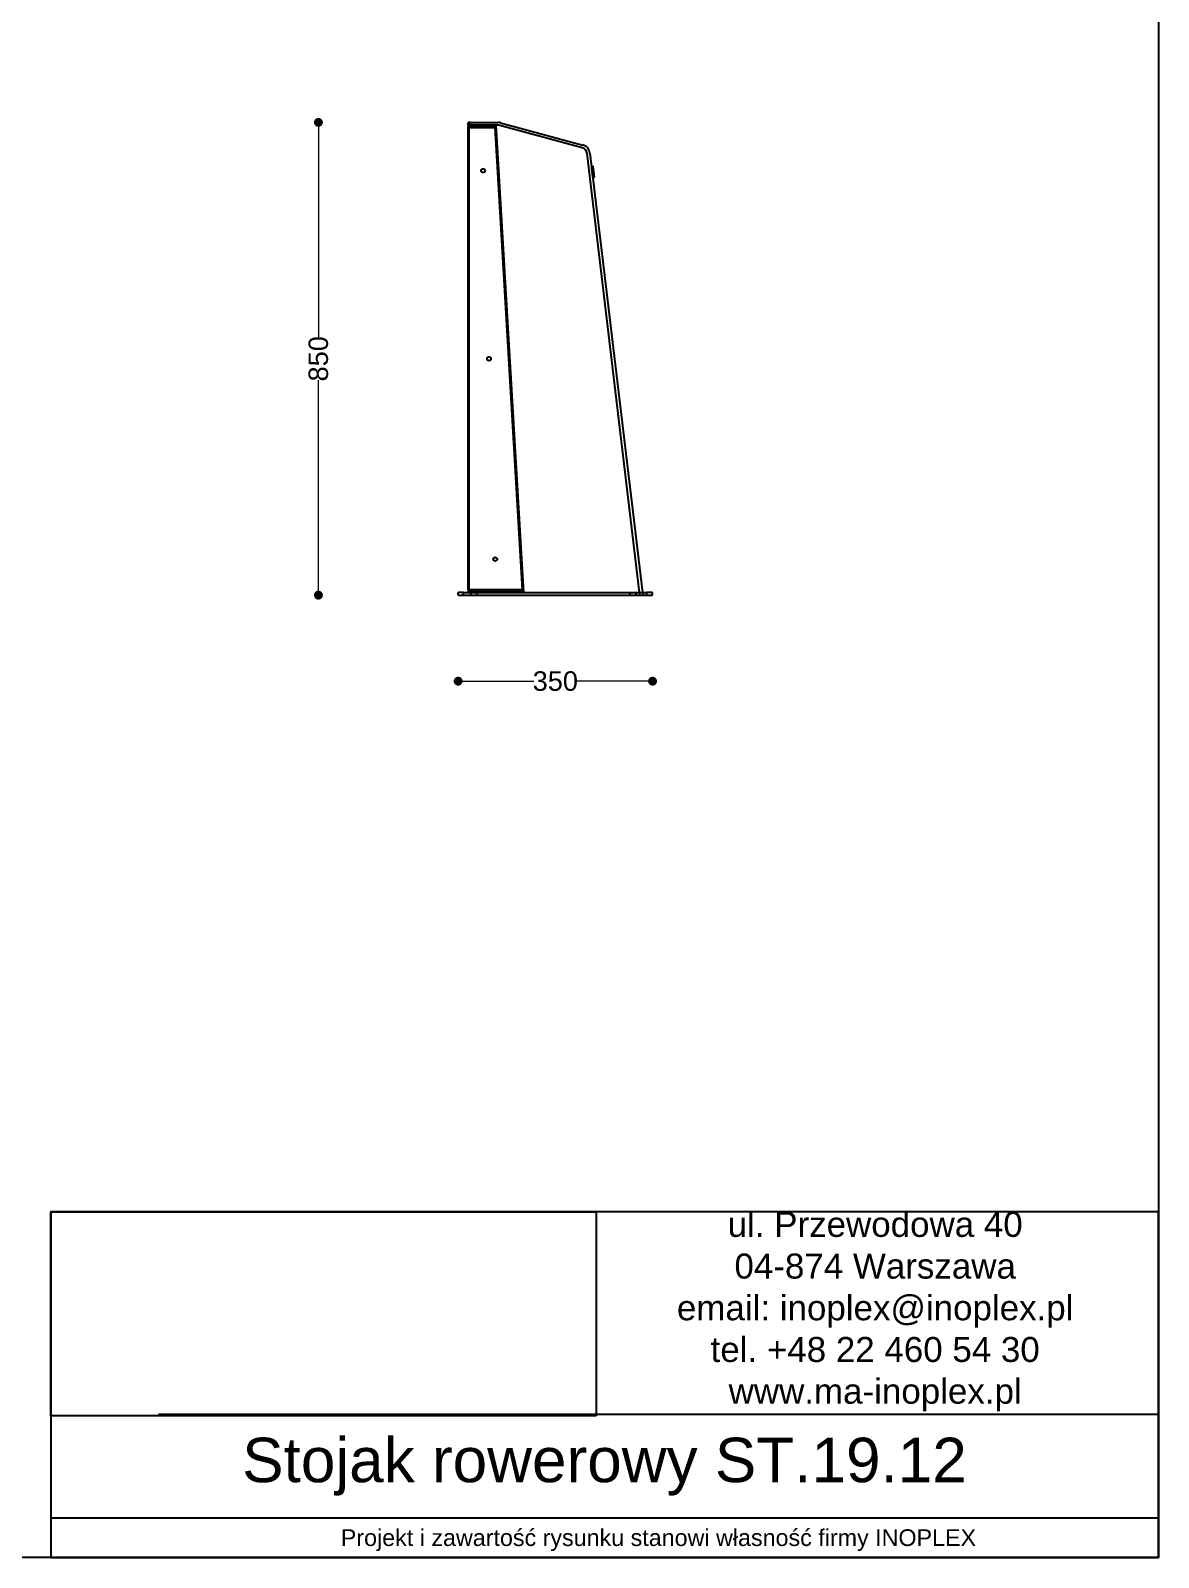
# Model space of a CAD drawing. Header units: millimetres. Extents: x 10366 to 13995, y 24552 to 29685.
# Drawn here: x 11965 to 13995, y 24552 to 27299 of the extents above; entities that cross this region are included whole.
import ezdxf

# ---------------------------------------------------------------- set-up
doc = ezdxf.new("R2010")
doc.units = ezdxf.units.MM
doc.header["$LTSCALE"] = 3
doc.layers.add('Default', color=7, linetype='Continuous')
doc.layers.add('Hidden_lines', color=7, linetype='Continuous')
doc.styles.get("Standard").update_dxf_attribs({"font": 'arial.ttf'})
doc.dimstyles.new('MATEUSZ', dxfattribs={"dimtxt": 35, "dimasz": 16, "dimexe": 0.18, "dimexo": 0.0625, "dimgap": 0.09, "dimtad": 0, "dimdec": 0, "dimdsep": 46, "dimtxsty": 'Standard', "dimblk": 'DOT', "dimcen": 0.09, "dimse1": 1, "dimse2": 1, "dimadec": 0, "dimazin": 0, "dimtfac": 1, "dimtdec": 0, "dimtofl": 0, "dimtmove": 0, "dimatfit": 3, "dimfxl": 1, "dimtolj": 1, "dimtzin": 0, "dimlwd": 9, "dimlwe": 9, "dimarcsym": 0})
picture_1 = doc.add_image_def('image1.jpg', size_in_pixel=(1896, 709))

# ---------------------------------------------------------------- blocks, each defined once
blk = doc.blocks.new('_Dot')
at = {"color": 0, "linetype": 'ByBlock', "lineweight": -2}
blk.add_line((-0.5, 0), (-1, 0), dxfattribs=at)
at = {"color": 0, "linetype": 'ByBlock', "const_width": 0.5}
blk.add_lwpolyline([(-0.25, 0, 1), (0.25, 0, 1)], format="xyb", close=True, dxfattribs=at)
blk = doc.blocks.new('*D19')
at = {"color": 0, "lineweight": 9, "transparency": 16777216}
for p, q in [((12750.5, 26128.6), (12870.8, 26128.6)), ((13068.4, 26128.6), (12948.1, 26128.6))]:
    blk.add_line(p, q, dxfattribs=at)
at = {"layer": 'Defpoints', "color": 0, "transparency": 16777216}
for p in [(12734.5, 26283.3), (13084.4, 26283.3), (13084.4, 26128.6)]:
    blk.add_point(p, dxfattribs=at)
at = {"color": 0, "lineweight": 9, "transparency": 16777216, "xscale": 16, "yscale": 16, "zscale": 16, "rotation": 180}
blk.add_blockref('_Dot', (12734.5, 26128.6), dxfattribs=at)
at = {"color": 0, "lineweight": 9, "transparency": 16777216, "xscale": 16, "yscale": 16, "zscale": 16}
blk.add_blockref('_Dot', (13084.4, 26128.6), dxfattribs=at)
at = {"color": 0, "transparency": 16777216, "insert": (12909.4, 26128.6), "char_height": 35, "attachment_point": 5}
blk.add_mtext('\\A1;350', dxfattribs=at)
blk = doc.blocks.new('*D20')
at = {"color": 0, "lineweight": 9, "transparency": 16777216}
for p, q in [((12483, 27117.7), (12483, 26747.2)), ((12483, 26299.3), (12483, 26669.8))]:
    blk.add_line(p, q, dxfattribs=at)
at = {"layer": 'Defpoints', "color": 0, "transparency": 16777216}
for p in [(12752.3, 27133.7), (12483, 26283.3), (12752.3, 26283.3)]:
    blk.add_point(p, dxfattribs=at)
at = {"color": 0, "lineweight": 9, "transparency": 16777216, "xscale": 16, "yscale": 16, "zscale": 16}
for p, rotation in [((12483, 27133.7), 90), ((12483, 26283.3), 270)]:
    blk.add_blockref('_Dot', p, dxfattribs=dict(at, rotation=rotation))
at = {"color": 0, "transparency": 16777216, "insert": (12483, 26708.5), "char_height": 35, "attachment_point": 5, "rotation": 90}
blk.add_mtext('\\A1;850', dxfattribs=at)

msp = doc.modelspace()

# ---------------------------------------------------------------- linework, layer by layer
for p, q in [((13995, 24809.6), (12194.9, 24809.6)), ((13994.7, 24623), (12001.1, 24623))]:
    msp.add_line(p, q)
for points in [[(10366.2, 24552.5), (10366.2, 29684.6), (13995, 29684.6), (13995, 24552.5)], [(12001.1, 24552.5), (13995, 24552.5), (13995, 25174.2), (12001.1, 25174.2)]]:
    msp.add_lwpolyline(points, close=True)
at = {"layer": 'Default'}
for p, q in [((12752.3, 27128.7), (12752.3, 27133.7)), ((12752.3, 27128.7), (12752.3, 26288.3)), ((12752.4, 26293.3), (12752.4, 27124.3)), ((12754.4, 27126.3), (12801.2, 27126.3)), ((12754.4, 26293.3), (12754.4, 27124.3)), ((12754.4, 27124.3), (12801.2, 27124.3)), ((12756.3, 27133.7), (12806.5, 27133.7)), ((12756.3, 27128.7), (12756.3, 27133.7)), ((12806.5, 27128.7), (12756.3, 27128.7)), ((12762.4, 27128.7), (12762.4, 27125.7)), ((12850.2, 26293.3), (12801.2, 27124.3)), ((12852.6, 26288.3), (12802.9, 27128.7)), ((12852.2, 26293.4), (12803.2, 27124.4)), ((12957.8, 27088.1), (12809.7, 27128.3)), ((12811, 27133.1), (12959.1, 27092.9)), ((13061.1, 26288.3), (12966.7, 27077.8)), ((12971.6, 27078.4), (13066.2, 26288.3)), ((12974.6, 27054.8), (12976.8, 27055.1)), ((12974.6, 27054.4), (12976.8, 27054.7)), ((12974.6, 27054.4), (12976.9, 27035.4)), ((12976.8, 27054.7), (12979.1, 27035.6)), ((12977.2, 27054.8), (12979.5, 27035.7)), ((12976.9, 27035.4), (12979.1, 27035.6)), ((12977, 27035), (12979.2, 27035.2)), ((12978.4, 27043.8), (12977.7, 27050)), ((12978.8, 27040.4), (12978.5, 27043.6)), ((12734.4, 26283.3), (12734.4, 26288.3)), ((12744.4, 26288.3), (13074.4, 26288.3)), ((12744.4, 26283.3), (12744.4, 26288.3)), ((12744.4, 26283.3), (13074.4, 26283.3)), ((12754.4, 26293.3), (12850.2, 26293.3)), ((12754.4, 26291.3), (12850.2, 26291.3)), ((12775, 26291.3), (12775, 26288.3)), ((13074.4, 26283.3), (13074.4, 26288.3)), ((13084.4, 26283.3), (13084.4, 26288.3))]:
    msp.add_line(p, q, dxfattribs=at)
for points in [[(12756.3, 27133.7, 0), (12752.3, 27133.7, 0)], [(12752.3, 27128.7, 0), (12752.3, 27128.7, 0), (12752.3, 27128.7, 0), (12752.3, 27128.7, 0), (12752.3, 27128.7, 0), (12752.3, 27128.7, 0), (12752.3, 27128.7, 0), (12752.3, 27128.7, 0), (12752.3, 27128.7, 0), (12752.3, 27128.7, 0), (12752.3, 27128.7, 0), (12752.3, 27128.7, 0), (12752.3, 27128.7, 0), (12752.3, 27128.7, 0), (12752.4, 27128.7, 0), (12752.4, 27128.7, 0), (12752.8, 27128.7, 0), (12756.3, 27128.7, 0)], [(12752.4, 27124.3, 0), (12752.4, 27124.5, 0), (12752.4, 27124.7, 0), (12752.4, 27124.9, 0), (12752.5, 27125.1, 0), (12752.6, 27125.2, 0), (12752.7, 27125.4, 0), (12752.8, 27125.6, 0), (12752.9, 27125.7, 0)], [(12754.4, 27126.3, 0), (12754.2, 27126.3, 0), (12754, 27126.3, 0), (12753.8, 27126.2, 0), (12753.6, 27126.2, 0), (12753.4, 27126.1, 0), (12753.3, 27126, 0), (12753.1, 27125.9, 0), (12752.9, 27125.7, 0)], [(12754.4, 27124.3, 0), (12752.9, 27125.7, 0)], [(12801.2, 27126.3, 0), (12801.4, 27126.3, 0), (12801.6, 27126.3, 0), (12801.7, 27126.2, 0), (12801.9, 27126.2, 0), (12802.1, 27126.1, 0), (12802.3, 27126, 0), (12802.4, 27125.9, 0), (12802.6, 27125.8, 0)], [(12801.2, 27124.3, 0), (12802.6, 27125.8, 0)], [(12803.2, 27124.4, 0), (12803.2, 27124.6, 0), (12803.1, 27124.8, 0), (12803.1, 27125, 0), (12803, 27125.1, 0), (12802.9, 27125.3, 0), (12802.8, 27125.5, 0), (12802.7, 27125.6, 0), (12802.6, 27125.8, 0)], [(12974.6, 27054.4, 0), (12974.3, 27054.4, 0)], [(12974.6, 27054.8, 0), (12974.6, 27054.8, 0), (12974.6, 27054.8, 0), (12974.6, 27054.8, 0), (12974.6, 27054.8, 0), (12974.6, 27054.8, 0), (12974.6, 27054.8, 0), (12974.6, 27054.8, 0), (12974.6, 27054.8, 0), (12974.6, 27054.8, 0), (12974.6, 27054.8, 0), (12974.6, 27054.8, 0), (12974.6, 27054.8, 0), (12974.6, 27054.8, 0), (12974.6, 27054.8, 0), (12974.6, 27054.8, 0), (12974.6, 27054.4, 0)], [(12976.8, 27054.7, 0), (12976.8, 27055.1, 0)], [(12977.2, 27054.8, 0), (12977.2, 27054.8, 0), (12977.2, 27054.8, 0), (12977.2, 27054.8, 0), (12977.2, 27054.8, 0), (12977.2, 27054.8, 0), (12977.2, 27054.8, 0), (12977.2, 27054.8, 0), (12977.2, 27054.8, 0), (12977.2, 27054.8, 0), (12977.2, 27054.8, 0), (12977.2, 27054.8, 0), (12977.2, 27054.8, 0), (12977.2, 27054.8, 0), (12977.2, 27054.8, 0), (12977.2, 27054.7, 0), (12976.8, 27054.7, 0)], [(12976.9, 27035.4, 0), (12977, 27035, 0)], [(12979.1, 27035.6, 0), (12979.5, 27035.7, 0)], [(12979.2, 27035.2, 0), (12979.2, 27035.2, 0), (12979.2, 27035.2, 0), (12979.2, 27035.2, 0), (12979.2, 27035.2, 0), (12979.2, 27035.2, 0), (12979.2, 27035.2, 0), (12979.2, 27035.2, 0), (12979.2, 27035.2, 0), (12979.2, 27035.2, 0), (12979.2, 27035.2, 0), (12979.2, 27035.2, 0), (12979.2, 27035.2, 0), (12979.2, 27035.2, 0), (12979.2, 27035.3, 0), (12979.2, 27035.3, 0), (12979.1, 27035.6, 0)], [(12744.4, 26288.3, 0), (12734.4, 26288.3, 0)], [(12734.4, 26283.3, 0), (12734.4, 26283.3, 0), (12734.4, 26283.3, 0), (12734.4, 26283.3, 0), (12734.4, 26283.3, 0), (12734.4, 26283.3, 0), (12734.4, 26283.3, 0), (12734.4, 26283.3, 0), (12734.4, 26283.3, 0), (12734.4, 26283.3, 0), (12734.4, 26283.3, 0), (12734.4, 26283.3, 0), (12734.4, 26283.3, 0), (12734.4, 26283.3, 0), (12734.5, 26283.3, 0), (12734.7, 26283.3, 0), (12735.6, 26283.3, 0), (12744.4, 26283.3, 0)], [(12752.4, 26293.3, 0), (12752.4, 26293.1, 0), (12752.4, 26292.9, 0), (12752.4, 26292.8, 0), (12752.5, 26292.6, 0), (12752.6, 26292.4, 0), (12752.7, 26292.2, 0), (12752.8, 26292.1, 0), (12752.9, 26291.9, 0)], [(12754.4, 26293.3, 0), (12752.9, 26291.9, 0)], [(12754.4, 26291.3, 0), (12754.2, 26291.3, 0), (12754, 26291.3, 0), (12753.8, 26291.4, 0), (12753.6, 26291.5, 0), (12753.4, 26291.5, 0), (12753.3, 26291.6, 0), (12753.1, 26291.8, 0), (12752.9, 26291.9, 0)], [(12850.2, 26293.3, 0), (12851.7, 26291.9, 0)], [(12850.2, 26291.3, 0), (12850.4, 26291.3, 0), (12850.6, 26291.4, 0), (12850.8, 26291.4, 0), (12851, 26291.5, 0), (12851.2, 26291.6, 0), (12851.4, 26291.7, 0), (12851.5, 26291.8, 0), (12851.7, 26291.9, 0)], [(12852.2, 26293.4, 0), (12852.2, 26293.2, 0), (12852.2, 26293, 0), (12852.2, 26292.9, 0), (12852.1, 26292.7, 0), (12852.1, 26292.5, 0), (12852, 26292.3, 0), (12851.8, 26292.1, 0), (12851.7, 26291.9, 0)], [(12852.2, 26293.4, 0), (12852.2, 26293.2, 0), (12852.2, 26293, 0), (12852.2, 26292.9, 0), (12852.1, 26292.7, 0), (12852.1, 26292.5, 0), (12852, 26292.3, 0), (12851.8, 26292.1, 0), (12851.7, 26291.9, 0)], [(13084.4, 26288.3, 0), (13084.4, 26288.3, 0), (13084.4, 26288.3, 0), (13084.4, 26288.3, 0), (13084.4, 26288.3, 0), (13084.4, 26288.3, 0), (13084.4, 26288.3, 0), (13084.4, 26288.3, 0), (13084.4, 26288.3, 0), (13084.4, 26288.3, 0), (13084.4, 26288.3, 0), (13084.4, 26288.3, 0), (13084.4, 26288.3, 0), (13084.4, 26288.3, 0), (13084.3, 26288.3, 0), (13084.1, 26288.3, 0), (13083.2, 26288.3, 0), (13074.4, 26288.3, 0)], [(13074.4, 26283.3, 0), (13084.4, 26283.3, 0)]]:
    msp.add_polyline3d(points, dxfattribs=at)
for centre, radius, start, end in [((12806.5, 27116.5), 17.2, 74.8341, 90), ((12806.5, 27116.5), 12.2, 74.8341, 90), ((12954.6, 27076.4), 12.2, 6.8225, 74.8341), ((12954.6, 27076.4), 17.2, 6.8225, 74.8341), ((12974.6, 27054.4), 0.4, 96.8225, 186.8225), ((12976.8, 27054.7), 0.4, 6.8225, 96.8225), ((12976.9, 27035.4), 0.4, 186.8225, 276.8225), ((12979.1, 27035.6), 0.4, 276.8225, 6.8225)]:
    msp.add_arc(centre, radius, start, end, dxfattribs=at)
at = {"layer": 'Hidden_lines'}
for p, q in [((12974.3, 27054.4), (12974.8, 27049.9)), ((12974.8, 27049.8), (12975.3, 27045.8)), ((12975.3, 27045.6), (12975.8, 27041.6)), ((12975.8, 27041.4), (12976.5, 27035.3)), ((12977.2, 27050.1), (12977.7, 27050.1)), ((12977.2, 27050.1), (12977.8, 27050.1)), ((12977.2, 27050), (12977.7, 27050)), ((12978.3, 27040.3), (12977.2, 27050)), ((12978.3, 27040.3), (12977.2, 27050)), ((12977.2, 27050), (12977.8, 27050)), ((12977.2, 27049.7), (12977.8, 27049.8)), ((12977.2, 27049.7), (12977.7, 27049.7)), ((12977.3, 27049.2), (12977.8, 27049.3)), ((12977.3, 27049.2), (12977.9, 27049.3)), ((12977.3, 27049.1), (12977.8, 27049.1)), ((12977.3, 27049.1), (12977.9, 27049.1)), ((12977.4, 27048.4), (12977.9, 27048.5)), ((12977.4, 27048.4), (12977.9, 27048.5)), ((12977.4, 27048.4), (12978, 27048.5)), ((12977.4, 27048.4), (12978, 27048.5)), ((12977.6, 27046.6), (12978.1, 27046.6)), ((12977.6, 27046.6), (12978.2, 27046.6)), ((12977.6, 27046.2), (12978.1, 27046.3)), ((12977.6, 27046.2), (12978.2, 27046.3)), ((12977.7, 27045.9), (12978.2, 27046)), ((12977.7, 27045.9), (12978.3, 27046)), ((12977.7, 27045.6), (12978.2, 27045.7)), ((12977.7, 27045.6), (12978.3, 27045.7)), ((12977.8, 27044.8), (12978.3, 27044.8)), ((12977.8, 27044.8), (12978.4, 27044.8)), ((12977.8, 27044.6), (12978.3, 27044.6)), ((12977.8, 27044.6), (12978.4, 27044.6)), ((12977.9, 27044.1), (12978.4, 27044.1)), ((12977.9, 27044.1), (12978.5, 27044.1)), ((12978.2, 27041.9), (12978.7, 27042)), ((12978.2, 27041.9), (12978.7, 27042)), ((12978.2, 27041.9), (12978.8, 27042)), ((12978.2, 27041.9), (12978.8, 27042)), ((12978.7, 27041.2), (12978.2, 27041.2)), ((12978.8, 27041.2), (12978.2, 27041.2)), ((12978.3, 27040.5), (12978.8, 27040.6)), ((12978.3, 27040.5), (12978.9, 27040.6)), ((12978.3, 27040.3), (12978.8, 27040.4)), ((12978.3, 27040.3), (12978.9, 27040.4)), ((12978.9, 27040.3), (12978.4, 27040.3)), ((12979, 27040.3), (12978.4, 27040.3)), ((12757.3, 26283.3), (12757.3, 26288.3)), ((12767.3, 26288.3), (12767.3, 26283.3)), ((13044.2, 26283.3), (13044.2, 26288.3)), ((13054.2, 26288.3), (13054.2, 26283.3)), ((13061.7, 26283.3), (13061.1, 26288.3)), ((13066.2, 26288.3), (13066.8, 26283.3))]:
    msp.add_line(p, q, dxfattribs=at)
msp.add_polyline3d([(12976.5, 27035.3, 0), (12976.5, 27035.3, 0), (12976.5, 27035.3, 0), (12976.5, 27035.3, 0), (12976.5, 27035.3, 0), (12976.5, 27035.3, 0), (12976.5, 27035.3, 0), (12976.5, 27035.3, 0), (12976.5, 27035.3, 0), (12976.5, 27035.3, 0), (12976.5, 27035.3, 0), (12976.5, 27035.3, 0), (12976.5, 27035.3, 0), (12976.5, 27035.3, 0), (12976.5, 27035.3, 0), (12976.6, 27035.3, 0), (12976.9, 27035.4, 0)], dxfattribs=at)
msp.add_polyline3d([(12977.8, 27045.2, 0), (12978.1, 27042.1, 0), (12978.2, 27041.4, 0), (12978.2, 27041.2, 0), (12978.2, 27041.2, 0), (12978.2, 27041.2, 0), (12978.2, 27041.2, 0), (12978.2, 27041.2, 0), (12978.2, 27041.2, 0), (12978.2, 27041.2, 0), (12978.2, 27041.2, 0), (12978.2, 27041.2, 0), (12978.2, 27041.2, 0), (12978.2, 27041.2, 0), (12978.2, 27041.2, 0), (12978.2, 27041.2, 0), (12978.2, 27041.2, 0), (12978.2, 27041.2, 0), (12978.2, 27041.2, 0), (12978.2, 27041.2, 0), (12978.2, 27041.2, 0), (12978.2, 27041.2, 0), (12978.2, 27041.5, 0), (12977.4, 27048, 0), (12977.3, 27049.1, 0), (12977.3, 27049.2, 0), (12977.3, 27049.2, 0), (12977.3, 27049.2, 0), (12977.3, 27049.2, 0), (12977.3, 27049.2, 0), (12977.3, 27049.2, 0), (12977.3, 27049.2, 0), (12977.3, 27049.2, 0), (12977.3, 27049.2, 0), (12977.3, 27049.2, 0), (12977.3, 27049.2, 0), (12977.3, 27049.2, 0), (12977.3, 27049.2, 0), (12977.3, 27049.2, 0), (12977.3, 27049.2, 0), (12977.3, 27049.1, 0), (12977.4, 27048, 0)], close=True, dxfattribs=at)
msp.add_polyline3d([(12977.8, 27045.2, 0), (12978.1, 27042.1, 0), (12978.2, 27041.4, 0), (12978.2, 27041.2, 0), (12978.2, 27041.2, 0), (12978.2, 27041.2, 0), (12978.2, 27041.2, 0), (12978.2, 27041.2, 0), (12978.2, 27041.2, 0), (12978.2, 27041.2, 0), (12978.2, 27041.2, 0), (12978.2, 27041.2, 0), (12978.2, 27041.2, 0), (12978.2, 27041.2, 0), (12978.2, 27041.2, 0), (12978.2, 27041.2, 0), (12978.2, 27041.2, 0), (12978.2, 27041.2, 0), (12978.2, 27041.2, 0), (12978.2, 27041.2, 0), (12978.2, 27041.2, 0), (12978.2, 27041.2, 0), (12978.2, 27041.5, 0), (12977.4, 27048, 0), (12977.3, 27049.1, 0), (12977.3, 27049.2, 0), (12977.3, 27049.2, 0), (12977.3, 27049.2, 0), (12977.3, 27049.2, 0), (12977.3, 27049.2, 0), (12977.3, 27049.2, 0), (12977.3, 27049.2, 0), (12977.3, 27049.2, 0), (12977.3, 27049.2, 0), (12977.3, 27049.2, 0), (12977.3, 27049.2, 0), (12977.3, 27049.2, 0), (12977.3, 27049.2, 0), (12977.3, 27049.2, 0), (12977.3, 27049.2, 0), (12977.3, 27049.1, 0), (12977.4, 27048, 0)], close=True, dxfattribs=at)
for centre in [(12779.4, 27046.8), (12790, 26708.5), (12801.2, 26348)]:
    msp.add_circle(centre, 3.5, dxfattribs=at)

# ---------------------------------------------------------------- texts
at = {"attachment_point": 5}
for s, width, gutter_width, heights, insert, char_height in [('ul. Przewodowa 40\\P04-874 Warszawa\\Pemail: inoplex@inoplex.pl\\Ptel. +48 22 460 54 30\\Pwww.ma-inoplex.pl', 1019.877, 1, [432.7], (13485.1, 24994.8), 45), ('Stojak rowerowy ST.19.12', 1993.625, 1, [0], (12997.9, 24715.8), 80), ('Projekt i zawartość rysunku stanowi własność firmy INOPLEX ', 1800.088, 12.5, [70.5], (13095, 24583.6), 30)]:
    msp.add_mtext_dynamic_manual_height_columns(s, width=width, gutter_width=gutter_width, heights=heights, dxfattribs=dict(at, insert=insert, char_height=char_height))

# ---------------------------------------------------------------- dimensions: what is measured, and where the dimension line sits
at = {"transparency": 33554687}
dim = msp.add_linear_dim(base=(12483, 26283.3), p1=(12752.3, 27133.7), p2=(12752.3, 26283.3), angle=90, dimstyle='MATEUSZ', dxfattribs=at)
dim.commit()
dim.dimension.update_dxf_attribs({"geometry": '*D20', "text_midpoint": (12483, 26708.5)})
dim = msp.add_linear_dim(base=(13084.4, 26128.6), p1=(12734.5, 26283.3), p2=(13084.4, 26283.3), dimstyle='MATEUSZ', dxfattribs=at)
dim.commit()
dim.dimension.update_dxf_attribs({"geometry": '*D19', "text_midpoint": (12909.4, 26128.6)})

# ---------------------------------------------------------------- pictures from other files: only their frames are drawn
image = msp.add_image(picture_1, insert=(12001.1, 24807.1), size_in_units=(981.6, 367.1))
image.dxf.flags = 7

doc.saveas('drawing.dxf')
